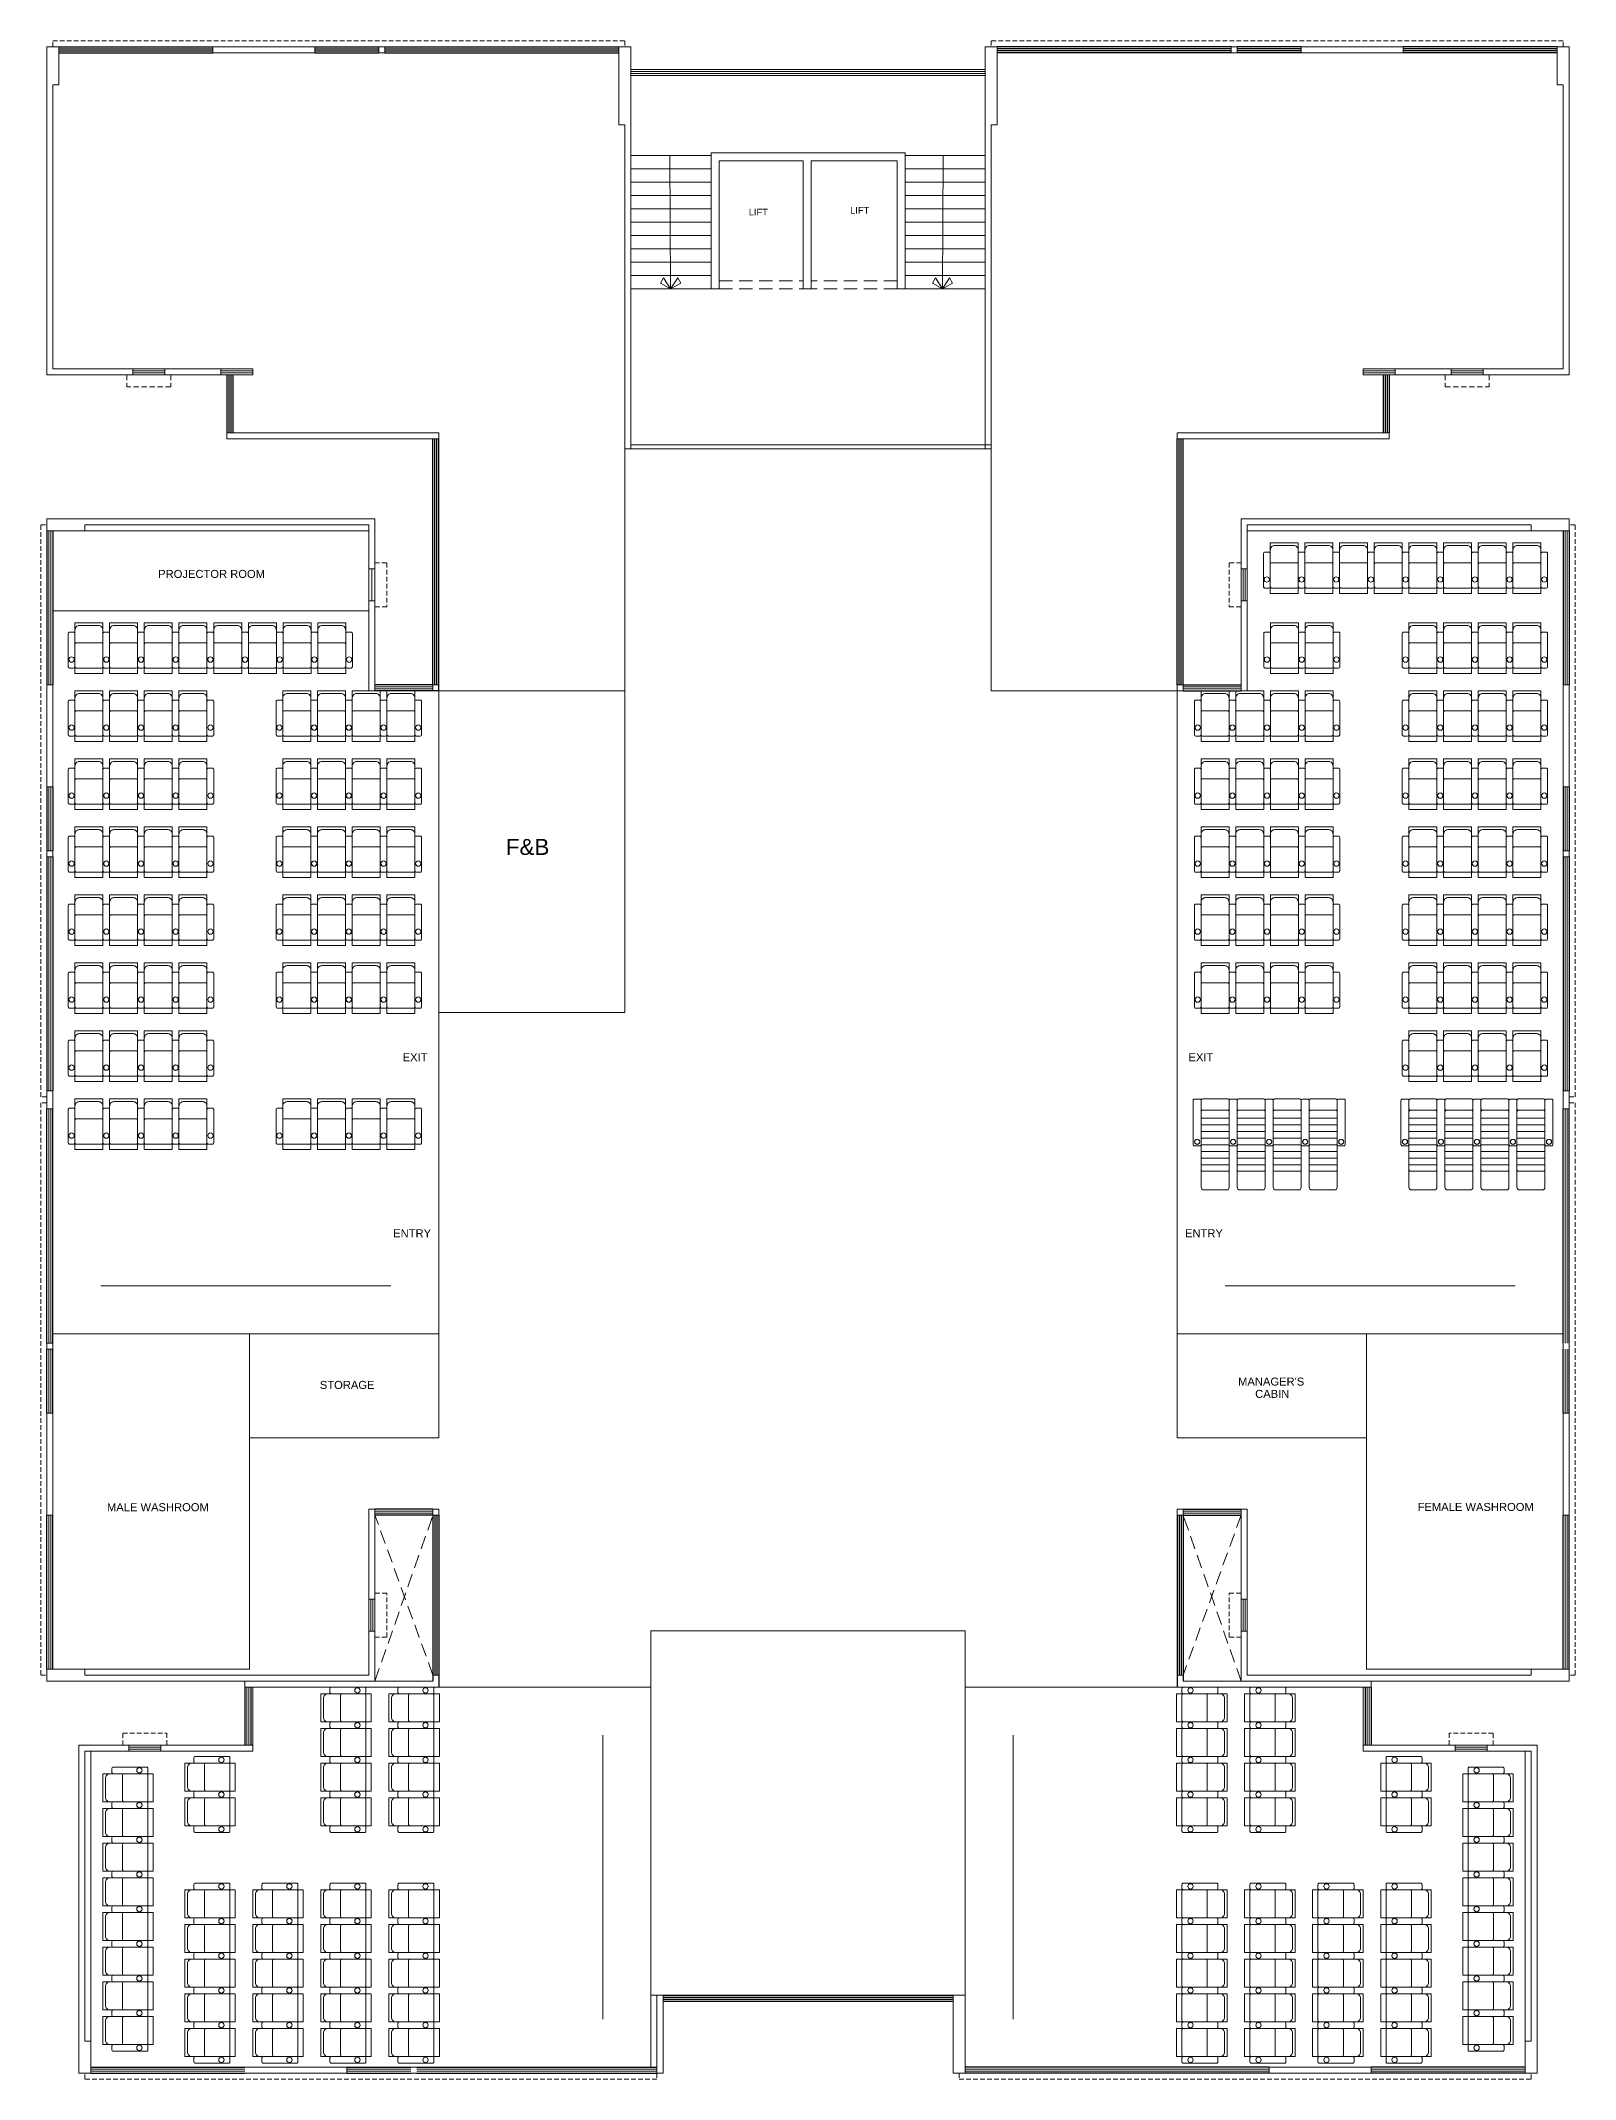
# Model space of a CAD drawing. Header units: inches. Extents: x 1807 to 67852, y 1160 to 20242.
# Drawn here: x 37499 to 38649, y 8234 to 9763 of the extents above; entities that cross this region are included whole.
import ezdxf
from ezdxf.lldxf.tags import DXFTag

# ---------------------------------------------------------------- set-up
doc = ezdxf.new("R2010")
doc.units = ezdxf.units.IN
doc.header["$MEASUREMENT"] = 0
doc.linetypes.add('DASHED', pattern=[0.75, 0.5, -0.25])
for name, color, linetype, lineweight in [('02WINDOW & DOTTED', 8, 'Continuous', 20), ('AP_TEXT', 7, 'Continuous', 13), ('CHAIRS', 34, 'Continuous', 20), ('elev1', 250, 'Continuous', 15), ('Nstair', 8, 'Continuous', 20), ('PROJ.', 8, 'DASHED', 20), ('RAILING', 8, 'Continuous', 25), ('Railing 01', 8, 'Continuous', 18), ('SHOP TEXT', 7, 'Continuous', 15), ('wall', 7, 'Continuous', 20), ('WALLS', 7, 'Continuous', 20), ('WINDOW', 8, 'Continuous', 15)]:
    doc.layers.add(name, color=color, linetype=linetype, lineweight=lineweight)
doc.layers.add('GF', color=36, linetype='Continuous')
doc.styles.add('Krupalu 1', font='arial.ttf')
tags = doc.linetypes.add('HIDDEN', pattern=[0.375, 0.25, -0.125]).pattern_tags.tags
tags[6:7] = [DXFTag(74, 4), DXFTag(75, 0), DXFTag(340, '0'), DXFTag(46, 1.0), DXFTag(50, 0.0), DXFTag(44, 0.0), DXFTag(45, 0.0)]
tags[4:5] = [DXFTag(74, 4), DXFTag(75, 0), DXFTag(340, '0'), DXFTag(46, 1.0), DXFTag(50, 0.0), DXFTag(44, 0.0), DXFTag(45, 0.0)]

# ---------------------------------------------------------------- blocks, each defined once
blk = doc.blocks.new('Recliner chair-01')
at = {"layer": 'CHAIRS', "linetype": 'HIDDEN', "lineweight": -2}
blk.add_lwpolyline([(-10.5, 33.9), (10.5, 33.9), (10.5, -4), (-10.5, -4)], close=True, dxfattribs=at)
at = {"layer": 'CHAIRS', "lineweight": -2}
for points in [[(-7.1, 31.9), (7.1, 31.9, -0.414214), (10.5, 28.5), (10.5, 1, -0.414214), (9.5, 0), (-9.5, 0, -0.414214), (-10.5, 1), (-10.5, 28.5, -0.414214)], [(-10.5, 1), (-10.5, 26, 0.414214), (-11.5, 27), (-14.5, 27, 0.414214), (-15.5, 26), (-15.5, 1, 0.414214), (-14.5, 0), (-11.5, 0, 0.414214)], [(10.5, 1), (10.5, 18, 0.414214), (9.5, 19), (-9.5, 19, 0.414214), (-10.5, 18), (-10.5, 1, 0.414214), (-9.5, 0), (9.5, 0, 0.414214)], [(10.5, 1), (10.5, 26, -0.414214), (11.5, 27), (14.5, 27, -0.414214), (15.5, 26), (15.5, 1, -0.414214), (14.5, 0), (11.5, 0, -0.414214)]]:
    blk.add_lwpolyline(points, format="xyb", close=True, dxfattribs=at)
for centre in [(-13, 6.4), (13.1, 6.4)]:
    blk.add_circle(centre, 2, dxfattribs=at)
blk = doc.blocks.new('*U244')
at = {"layer": 'CHAIRS'}
blk.add_blockref('Recliner chair-01', (0, -14.9), dxfattribs=at)
blk = doc.blocks.new('*U243')
at = {"layer": 'GF', "color": 0, "linetype": 'ByBlock', "lineweight": -2}
for p in [(0, 0), (26, 0), (52, 0), (78, 0)]:
    blk.add_blockref('*U244', p, dxfattribs=at)
at = {"layer": 'GF', "color": 0, "linetype": 'ByBlock', "lineweight": -2, "transparency": 16777216}
for p in [(104, 0), (130, 0), (156, 0), (182, 0)]:
    blk.add_blockref('*U244', p, dxfattribs=at)
blk = doc.blocks.new('*U246')
at = {"layer": 'CHAIRS'}
blk.add_blockref('Recliner chair-01', (0, -14.9), dxfattribs=at)
blk = doc.blocks.new('*U245')
at = {"layer": 'GF', "color": 0, "linetype": 'ByBlock', "lineweight": -2}
for p in [(0, 0), (26, 0), (52, 0)]:
    blk.add_blockref('*U246', p, dxfattribs=at)
at = {"layer": 'GF', "color": 0, "linetype": 'ByBlock', "lineweight": -2, "transparency": 16777216}
for p in [(78, 0), (104, 0), (0, -51), (26, -51), (52, -51), (78, -51), (104, -51), (0, -102), (26, -102), (52, -102), (78, -102), (104, -102), (0, -153), (26, -153), (52, -153), (78, -153), (104, -153)]:
    blk.add_blockref('*U246', p, dxfattribs=at)
blk = doc.blocks.new('*U248')
at = {"layer": 'CHAIRS'}
blk.add_blockref('Recliner chair-01', (0, -14.9), dxfattribs=at)
blk = doc.blocks.new('*U247')
at = {"layer": 'GF', "color": 0, "linetype": 'ByBlock', "lineweight": -2}
for p in [(0, 0), (26, 0)]:
    blk.add_blockref('*U248', p, dxfattribs=at)
blk = doc.blocks.new('*U250')
at = {"layer": 'CHAIRS'}
blk.add_blockref('Recliner chair-01', (0, -14.9), dxfattribs=at)
blk = doc.blocks.new('*U249')
at = {"layer": 'GF', "color": 0, "linetype": 'ByBlock', "lineweight": -2}
for p in [(0, 0), (26, 0), (52, 0)]:
    blk.add_blockref('*U250', p, dxfattribs=at)
at = {"layer": 'GF', "color": 0, "linetype": 'ByBlock', "lineweight": -2, "transparency": 16777216}
for p in [(78, 0), (0, -51), (26, -51), (52, -51), (78, -51)]:
    blk.add_blockref('*U250', p, dxfattribs=at)
blk = doc.blocks.new('*U252')
at = {"layer": 'CHAIRS'}
blk.add_blockref('Recliner chair-01', (0, -14.9), dxfattribs=at)
blk = doc.blocks.new('*U251')
at = {"layer": 'GF', "color": 0, "linetype": 'ByBlock', "lineweight": -2}
for p in [(0, 0), (26, 0), (52, 0), (78, 0)]:
    blk.add_blockref('*U252', p, dxfattribs=at)
at = {"layer": 'GF', "color": 0, "linetype": 'ByBlock', "lineweight": -2, "transparency": 16777216}
for p in [(104, 0), (130, 0), (156, 0), (182, 0)]:
    blk.add_blockref('*U252', p, dxfattribs=at)
blk = doc.blocks.new('*U254')
at = {"layer": 'CHAIRS'}
blk.add_blockref('Recliner chair-01', (0, -14.9), dxfattribs=at)
blk = doc.blocks.new('*U253')
at = {"layer": 'GF', "color": 0, "linetype": 'ByBlock', "lineweight": -2}
for p in [(0, 0), (26, 0), (52, 0)]:
    blk.add_blockref('*U254', p, dxfattribs=at)
at = {"layer": 'GF', "color": 0, "linetype": 'ByBlock', "lineweight": -2, "transparency": 16777216}
for p in [(78, 0), (104, 0), (0, -51), (26, -51), (52, -51), (78, -51), (104, -51), (0, -102), (26, -102), (52, -102), (78, -102), (104, -102), (0, -153), (26, -153), (52, -153), (78, -153), (104, -153)]:
    blk.add_blockref('*U254', p, dxfattribs=at)
blk = doc.blocks.new('*U256')
at = {"layer": 'CHAIRS'}
blk.add_blockref('Recliner chair-01', (0, -14.9), dxfattribs=at)
blk = doc.blocks.new('*U255')
at = {"layer": 'GF', "color": 0, "linetype": 'ByBlock', "lineweight": -2}
for p in [(0, 0), (26, 0)]:
    blk.add_blockref('*U256', p, dxfattribs=at)
blk = doc.blocks.new('*U258')
at = {"layer": 'CHAIRS'}
blk.add_blockref('Recliner chair-01', (0, -14.9), dxfattribs=at)
blk = doc.blocks.new('*U257')
at = {"layer": 'GF', "color": 0, "linetype": 'ByBlock', "lineweight": -2}
for p in [(0, 0), (26, 0), (52, 0)]:
    blk.add_blockref('*U258', p, dxfattribs=at)
at = {"layer": 'GF', "color": 0, "linetype": 'ByBlock', "lineweight": -2, "transparency": 16777216}
for p in [(78, 0), (0, -51), (26, -51), (52, -51), (78, -51)]:
    blk.add_blockref('*U258', p, dxfattribs=at)
blk = doc.blocks.new('*U293')
at = {"layer": 'CHAIRS'}
blk.add_blockref('Recliner chair-01', (0, -14.9), dxfattribs=at)
blk = doc.blocks.new('*U292')
at = {"layer": 'GF', "color": 0, "linetype": 'ByBlock', "lineweight": -2}
for p in [(0, 0), (26, 0), (52, 0), (78, 0)]:
    blk.add_blockref('*U293', p, dxfattribs=at)
at = {"layer": 'GF', "color": 0, "linetype": 'ByBlock', "lineweight": -2, "transparency": 16777216}
for p in [(104, 0), (130, 0), (156, 0), (182, 0)]:
    blk.add_blockref('*U293', p, dxfattribs=at)
blk = doc.blocks.new('*U301')
at = {"layer": 'CHAIRS'}
blk.add_blockref('Recliner chair-01', (0, -14.9), dxfattribs=at)
blk = doc.blocks.new('*U300')
at = {"layer": 'GF', "color": 0, "linetype": 'ByBlock', "lineweight": -2}
for p in [(0, 0), (26, 0), (52, 0), (78, 0)]:
    blk.add_blockref('*U301', p, dxfattribs=at)
blk = doc.blocks.new('*U303')
at = {"layer": 'CHAIRS'}
blk.add_blockref('Recliner chair-01', (0, -14.9), dxfattribs=at)
blk = doc.blocks.new('*U302')
at = {"layer": 'GF', "color": 0, "linetype": 'ByBlock', "lineweight": -2}
for p in [(0, 0), (26, 0), (52, 0), (78, 0)]:
    blk.add_blockref('*U303', p, dxfattribs=at)
at = {"layer": 'GF', "color": 0, "linetype": 'ByBlock', "lineweight": -2, "transparency": 16777216}
for p in [(0, -51), (26, -51), (52, -51), (78, -51), (0, -102), (26, -102), (52, -102), (78, -102), (0, -153), (26, -153), (52, -153), (78, -153), (0, -204), (26, -204), (52, -204), (78, -204), (0, -255), (26, -255), (52, -255), (78, -255)]:
    blk.add_blockref('*U303', p, dxfattribs=at)
blk = doc.blocks.new("Lounger - 21''")
at = {"layer": 'CHAIRS', "color": 250}
for p, q in [((-10.5, -14.3), (10.5, -14.3)), ((-10.5, -19.3), (10.5, -19.3)), ((-10.5, -24.3), (10.5, -24.3)), ((-10.5, -29.3), (10.5, -29.3)), ((-10.5, -34.3), (10.5, -34.3)), ((-10.5, -39.3), (10.5, -39.3)), ((-10.5, -44.3), (10.5, -44.3)), ((-10.5, -49.3), (10.5, -49.3))]:
    blk.add_line(p, q, dxfattribs=at)
at = {"layer": 'CHAIRS'}
for points in [[(-9.5, -8.5), (9.5, -8.5, 0.414214), (10.5, -7.5), (10.5, -1, 0.414214), (9.5, 0), (-9.5, 0, 0.414214), (-10.5, -1), (-10.5, -7.5, 0.414214)], [(-16.5, -1.1), (-16.5, -34.1, 0.414214), (-15.5, -35.1), (-11.5, -35.1, 0.414214), (-10.5, -34.1), (-10.5, -1.1, 0.414214), (-11.5, -0.1), (-15.5, -0.1, 0.414214)], [(-9.5, -8.5), (9.5, -8.5, -0.414214), (10.5, -9.5), (10.5, -66.2, -0.414214), (8.5, -68.2), (-8.5, -68.2, -0.414214), (-10.5, -66.2), (-10.5, -9.5, -0.414214)], [(16.5, -1.1), (16.5, -34.1, -0.414214), (15.5, -35.1), (11.5, -35.1, -0.414214), (10.5, -34.1), (10.5, -1.1, -0.414214), (11.5, -0.1), (15.5, -0.1, -0.414214)]]:
    blk.add_lwpolyline(points, format="xyb", close=True, dxfattribs=at)
blk.add_lwpolyline([(-10.5, -43.7), (-10.5, -53.1, 0.414214), (-9.5, -54.1), (9.5, -54.1, 0.414214), (10.5, -53.1), (10.5, -43.7)], format="xyb", dxfattribs=at)
for centre, radius in [((-13.5, -32.1), 1.99), ((-13.5, -32.1), 1.89), ((13.5, -32.1), 1.99), ((13.5, -32.1), 1.89)]:
    blk.add_circle(centre, radius, dxfattribs=at)
blk = doc.blocks.new('*U305')
at = {"layer": 'CHAIRS'}
blk.add_blockref("Lounger - 21''", (0, 34.1, -172020), dxfattribs=at)
blk = doc.blocks.new('*U304')
at = {"layer": 'elev1', "color": 0, "linetype": 'ByBlock', "lineweight": -2}
for p in [(0, 0), (27, 0), (54, 0), (81, 0)]:
    blk.add_blockref('*U305', p, dxfattribs=at)
blk = doc.blocks.new('*U299')
at = {"layer": 'CHAIRS'}
blk.add_blockref('Recliner chair-01', (0, -14.9), dxfattribs=at)
blk = doc.blocks.new('*U298')
at = {"layer": 'GF', "color": 0, "linetype": 'ByBlock', "lineweight": -2}
for p in [(0, 0), (26, 0), (52, 0), (78, 0)]:
    blk.add_blockref('*U299', p, dxfattribs=at)
at = {"layer": 'GF', "color": 0, "linetype": 'ByBlock', "lineweight": -2, "transparency": 16777216}
for p in [(0, -51), (26, -51), (52, -51), (78, -51), (0, -102), (26, -102), (52, -102), (78, -102), (0, -153), (26, -153), (52, -153), (78, -153), (0, -204), (26, -204), (52, -204), (78, -204)]:
    blk.add_blockref('*U299', p, dxfattribs=at)
blk = doc.blocks.new('*U307')
at = {"layer": 'CHAIRS'}
blk.add_blockref("Lounger - 21''", (0, 34.1, -172020), dxfattribs=at)
blk = doc.blocks.new('*U306')
at = {"layer": 'elev1', "color": 0, "linetype": 'ByBlock', "lineweight": -2}
for p in [(0, 0), (27, 0), (54, 0), (81, 0)]:
    blk.add_blockref('*U307', p, dxfattribs=at)
blk = doc.blocks.new('*U295')
at = {"layer": 'CHAIRS'}
blk.add_blockref('Recliner chair-01', (0, -14.9), dxfattribs=at)
blk = doc.blocks.new('*U294')
at = {"layer": 'GF', "color": 0, "linetype": 'ByBlock', "lineweight": -2}
for p in [(0, 0), (26, 0), (52, 0), (78, 0)]:
    blk.add_blockref('*U295', p, dxfattribs=at)
at = {"layer": 'GF', "color": 0, "linetype": 'ByBlock', "lineweight": -2, "transparency": 16777216}
for p in [(0, -51), (26, -51), (52, -51), (78, -51), (0, -102), (26, -102), (52, -102), (78, -102), (0, -153), (26, -153), (52, -153), (78, -153), (0, -204), (26, -204), (52, -204), (78, -204), (0, -255), (26, -255), (52, -255), (78, -255), (0, -306), (26, -306), (52, -306), (78, -306)]:
    blk.add_blockref('*U295', p, dxfattribs=at)
blk = doc.blocks.new('*U297')
at = {"layer": 'CHAIRS'}
blk.add_blockref('Recliner chair-01', (0, -14.9), dxfattribs=at)
blk = doc.blocks.new('*U296')
at = {"layer": 'GF', "color": 0, "linetype": 'ByBlock', "lineweight": -2}
for p in [(0, 0), (26, 0), (52, 0), (78, 0)]:
    blk.add_blockref('*U297', p, dxfattribs=at)
at = {"layer": 'GF', "color": 0, "linetype": 'ByBlock', "lineweight": -2, "transparency": 16777216}
for p in [(0, -51), (26, -51), (52, -51), (78, -51), (0, -102), (26, -102), (52, -102), (78, -102), (0, -153), (26, -153), (52, -153), (78, -153), (0, -204), (26, -204), (52, -204), (78, -204)]:
    blk.add_blockref('*U297', p, dxfattribs=at)
blk = doc.blocks.new('*U309')
at = {"layer": 'CHAIRS'}
blk.add_blockref('Recliner chair-01', (0, -14.9), dxfattribs=at)
blk = doc.blocks.new('*U308')
at = {"layer": 'GF', "color": 0, "linetype": 'ByBlock', "lineweight": -2}
for p in [(0, 0), (26, 0)]:
    blk.add_blockref('*U309', p, dxfattribs=at)
blk = doc.blocks.new('*U311')
at = {"layer": 'CHAIRS'}
blk.add_blockref('Recliner chair-01', (0, -14.9), dxfattribs=at)
blk = doc.blocks.new('*U310')
at = {"layer": 'GF', "color": 0, "linetype": 'ByBlock', "lineweight": -2}
for p in [(0, 0), (26, 0), (52, 0), (78, 0)]:
    blk.add_blockref('*U311', p, dxfattribs=at)
at = {"layer": 'GF', "color": 0, "linetype": 'ByBlock', "lineweight": -2, "transparency": 16777216}
for p in [(104, 0), (130, 0), (156, 0), (182, 0)]:
    blk.add_blockref('*U311', p, dxfattribs=at)
blk = doc.blocks.new('*U313')
at = {"layer": 'CHAIRS'}
blk.add_blockref('Recliner chair-01', (0, -14.9), dxfattribs=at)
blk = doc.blocks.new('*U312')
at = {"layer": 'GF', "color": 0, "linetype": 'ByBlock', "lineweight": -2}
for p in [(0, 0), (26, 0), (52, 0), (78, 0)]:
    blk.add_blockref('*U313', p, dxfattribs=at)

msp = doc.modelspace()

# ---------------------------------------------------------------- linework, layer by layer
at = {"layer": '02WINDOW & DOTTED'}
for p, q in [((38207, 9741.2), (37941.3, 9741.2)), ((38207, 9739.7), (37941.3, 9739.7)), ((38207, 9738.2), (37941.3, 9738.2)), ((38207, 9736.7), (37941.3, 9736.7))]:
    msp.add_line(p, q, dxfattribs=at)
at = {"layer": '02WINDOW & DOTTED', "linetype": 'DASHED', "ltscale": 20}
for p, q in [((38007.5, 9582.7), (38070.5, 9582.7)), ((38007.5, 9576.7), (38070.5, 9576.7)), ((38141, 9582.7), (38076.5, 9582.7)), ((38141, 9576.7), (38076.5, 9576.7)), ((37793, 8537.2), (37749.5, 8657.2)), ((37749.5, 8532.7), (37793, 8657.2)), ((38399, 8532.7), (38355.5, 8657.2)), ((38399, 8657.2), (38355.5, 8537.2))]:
    msp.add_line(p, q, dxfattribs=at)
at = {"layer": 'Nstair', "ltscale": 10}
for p, q in [((38001.5, 9676.7), (37941.5, 9676.7)), ((37970.7, 9676.7), (37971.2, 9576.7)), ((38147, 9676.7), (38207, 9676.7)), ((38175.6, 9676.7), (38175, 9576.7)), ((38001.5, 9666.7), (37941.5, 9666.7)), ((38147, 9666.7), (38207, 9666.7)), ((38001.5, 9656.7), (37941.5, 9656.7)), ((38001.5, 9646.7), (37941.5, 9646.7)), ((38147, 9656.7), (38207, 9656.7)), ((38147, 9646.7), (38207, 9646.7)), ((38001.5, 9636.7), (37941.5, 9636.7)), ((38147, 9636.7), (38207, 9636.7)), ((38001.5, 9626.7), (37941.5, 9626.7)), ((38001.5, 9616.7), (37941.5, 9616.7)), ((38147, 9626.7), (38207, 9626.7)), ((38147, 9616.7), (38207, 9616.7)), ((38001.5, 9606.7), (37941.5, 9606.7)), ((38147, 9606.7), (38207, 9606.7)), ((38001.5, 9596.7), (37941.5, 9596.7)), ((38001.5, 9586.7), (37941.5, 9586.7)), ((37963.7, 9580.9), (37965.8, 9584.8)), ((37965.8, 9584.8), (37971.2, 9576.7)), ((37976.6, 9584.8), (37971.2, 9576.7)), ((37978.8, 9580.9), (37976.6, 9584.8)), ((38147, 9596.7), (38207, 9596.7)), ((38147, 9586.7), (38207, 9586.7)), ((38167.5, 9580.9), (38169.7, 9584.8)), ((38169.7, 9584.8), (38175, 9576.7)), ((38180.4, 9584.8), (38175, 9576.7)), ((38182.6, 9580.9), (38180.4, 9584.8)), ((38001.5, 9576.7), (37941.5, 9576.7)), ((37971.2, 9576.7), (37963.7, 9580.9)), ((37971.2, 9576.7), (37978.8, 9580.9)), ((38147, 9576.7), (38207, 9576.7)), ((38175, 9576.7), (38167.5, 9580.9)), ((38175, 9576.7), (38182.6, 9580.9))]:
    msp.add_line(p, q, dxfattribs=at)
at = {"layer": 'PROJ.', "ltscale": 8}
for p, q in [((37563.5, 9512.2), (37563.5, 9503.2)), ((37596.5, 9512.2), (37596.5, 9503.2)), ((38552, 9512.2), (38552, 9503.2)), ((38585, 9512.2), (38585, 9503.2)), ((37596.5, 9503.2), (37563.5, 9503.2)), ((38552, 9503.2), (38585, 9503.2))]:
    msp.add_line(p, q, dxfattribs=at)
at = {"layer": 'PROJ.', "ltscale": 7}
for points in [[(37508, 9758.2), (37508, 9762.7), (37937, 9762.7), (37937, 9758.2)], [(38640.5, 9758.2), (38640.5, 9762.7), (38211.5, 9762.7), (38211.5, 9758.2)], [(37503.5, 8970.7), (37499, 8970.7), (37499, 9399.7), (37503.5, 9399.7)], [(38645, 8970.7), (38649.5, 8970.7), (38649.5, 9399.7), (38645, 9399.7)], [(37749.5, 9371.2), (37758.5, 9371.2), (37758.5, 9338.2), (37749.5, 9338.2)], [(38399, 9371.2), (38390, 9371.2), (38390, 9338.2), (38399, 9338.2)], [(37503.5, 8966.2), (37499, 8966.2), (37499, 8537.2), (37503.5, 8537.2)], [(38645, 8966.2), (38649.5, 8966.2), (38649.5, 8537.2), (38645, 8537.2)], [(37749.5, 8565.7), (37758.5, 8565.7), (37758.5, 8598.7), (37749.5, 8598.7)], [(38399, 8565.7), (38390, 8565.7), (38390, 8598.7), (38399, 8598.7)], [(37560.5, 8484.7), (37560.5, 8493.7), (37593.5, 8493.7), (37593.5, 8484.7)], [(38588, 8484.7), (38588, 8493.7), (38555, 8493.7), (38555, 8484.7)], [(37961, 8238.7), (37961, 8234.2), (37532, 8234.2), (37532, 8238.7)], [(38187.5, 8238.7), (38187.5, 8234.2), (38616.5, 8234.2), (38616.5, 8238.7)]]:
    msp.add_lwpolyline(points, dxfattribs=at)
at = {"layer": 'RAILING'}
for p, q in [((37512.5, 9758.2), (37628, 9758.2)), ((37512.5, 9756.7), (37628, 9756.7)), ((37512.5, 9755.2), (37628, 9755.2)), ((37512.5, 9753.7), (37628, 9753.7)), ((37704.5, 9758.2), (37752.5, 9758.2)), ((37704.5, 9756.7), (37752.5, 9756.7)), ((37704.5, 9755.2), (37752.5, 9755.2)), ((37704.5, 9753.7), (37752.5, 9753.7)), ((37757, 9758.2), (37932.5, 9758.2)), ((37757, 9756.7), (37932.5, 9756.7)), ((37757, 9755.2), (37932.5, 9755.2)), ((37757, 9753.7), (37932.5, 9753.7)), ((38391.5, 9758.2), (38216, 9758.2)), ((38391.5, 9756.7), (38216, 9756.7)), ((38391.5, 9755.2), (38216, 9755.2)), ((38391.5, 9753.7), (38216, 9753.7)), ((38444, 9758.2), (38396, 9758.2)), ((38444, 9756.7), (38396, 9756.7)), ((38444, 9755.2), (38396, 9755.2)), ((38444, 9753.7), (38396, 9753.7)), ((38636, 9758.2), (38520.5, 9758.2)), ((38636, 9756.7), (38520.5, 9756.7)), ((38636, 9755.2), (38520.5, 9755.2)), ((38636, 9753.7), (38520.5, 9753.7)), ((37638.5, 9512.2), (37638.5, 9468.7)), ((37640, 9512.2), (37640, 9468.7)), ((37641.5, 9512.2), (37641.5, 9468.7)), ((37643, 9512.2), (37643, 9468.7)), ((38505.5, 9512.2), (38505.5, 9468.7)), ((38507, 9512.2), (38507, 9468.7)), ((38508.5, 9512.2), (38508.5, 9468.7)), ((38510, 9512.2), (38510, 9468.7)), ((37793, 9279.7), (37793, 9464.2)), ((37794.5, 9279.7), (37794.5, 9464.2)), ((37796, 9279.7), (37796, 9464.2)), ((37797.5, 9275.2), (37797.5, 9464.2)), ((38351, 9279.7), (38351, 9464.2)), ((38352.5, 9279.7), (38352.5, 9464.2)), ((38354, 9279.7), (38354, 9464.2)), ((38355.5, 9279.7), (38355.5, 9464.2)), ((37503.5, 9395.2), (37503.5, 9279.7)), ((37508, 9395.2), (37508, 9279.7)), ((38640.5, 9395.2), (38640.5, 9279.7)), ((38645, 9395.2), (38645, 9279.7)), ((37793, 9279.7), (37749.5, 9279.7)), ((38355.5, 9279.7), (38399, 9279.7)), ((37797.5, 9275.2), (37749.5, 9275.2)), ((38355.5, 9275.2), (38399, 9275.2)), ((37503.5, 9203.2), (37503.5, 9155.2)), ((37508, 9203.2), (37508, 9155.2)), ((38640.5, 9203.2), (38640.5, 9155.2)), ((38645, 9203.2), (38645, 9155.2)), ((37503.5, 9150.7), (37503.5, 8975.2)), ((37508, 9150.7), (37508, 8975.2)), ((38640.5, 9150.7), (38640.5, 8975.2)), ((38645, 9150.7), (38645, 8975.2)), ((37503.5, 8786.2), (37503.5, 8961.7)), ((37508, 8786.2), (37508, 8961.7)), ((38640.5, 8786.2), (38640.5, 8961.7)), ((38645, 8786.2), (38645, 8961.7)), ((37503.5, 8733.7), (37503.5, 8781.7)), ((37508, 8733.7), (37508, 8781.7)), ((38640.5, 8733.7), (38640.5, 8781.7)), ((38645, 8733.7), (38645, 8781.7)), ((37503.5, 8541.7), (37503.5, 8657.2)), ((37508, 8541.7), (37508, 8657.2)), ((37793, 8661.7), (37749.5, 8661.7)), ((37793, 8657.2), (37749.5, 8657.2)), ((37793, 8657.2), (37793, 8532.7)), ((37794.5, 8657.2), (37794.5, 8537.2)), ((37796, 8657.2), (37796, 8537.2)), ((37797.5, 8657.2), (37797.5, 8528.2)), ((38351, 8657.2), (38351, 8528.2)), ((38352.5, 8657.2), (38352.5, 8537.2)), ((38354, 8657.2), (38354, 8537.2)), ((38355.5, 8661.7), (38399, 8661.7)), ((38355.5, 8657.2), (38399, 8657.2)), ((38355.5, 8657.2), (38355.5, 8532.7)), ((38640.5, 8541.7), (38640.5, 8657.2)), ((38645, 8541.7), (38645, 8657.2)), ((37652, 8528.2), (37652, 8484.7)), ((37656.5, 8528.2), (37656.5, 8484.7)), ((38492, 8528.2), (38492, 8484.7)), ((38496.5, 8528.2), (38496.5, 8484.7)), ((37965.5, 8297.2), (38183, 8297.2)), ((37965.5, 8295.7), (38183, 8295.7)), ((37965.5, 8294.2), (38183, 8294.2)), ((37965.5, 8292.7), (38183, 8292.7)), ((37965.5, 8292.7), (38183, 8292.7)), ((37536.5, 8243.2), (37652, 8243.2)), ((37536.5, 8238.7), (37652, 8238.7)), ((37728.5, 8243.2), (37776.5, 8243.2)), ((37728.5, 8238.7), (37776.5, 8238.7)), ((37781, 8243.2), (37961, 8243.2)), ((37781, 8238.7), (37961, 8238.7)), ((38363, 8243.2), (38192, 8243.2)), ((38363, 8238.7), (38192, 8238.7)), ((38420, 8243.2), (38363, 8243.2)), ((38420, 8238.7), (38363, 8238.7)), ((38612, 8243.2), (38496.5, 8243.2)), ((38612, 8238.7), (38496.5, 8238.7))]:
    msp.add_line(p, q, dxfattribs=at)
at = {"layer": 'Railing 01'}
for p, q in [((37505, 9395.2), (37505, 9279.7)), ((37506.5, 9395.2), (37506.5, 9279.7)), ((38642, 9395.2), (38642, 9279.7)), ((38643.5, 9395.2), (38643.5, 9279.7)), ((37793, 9278.2), (37749.5, 9278.2)), ((38355.5, 9278.2), (38399, 9278.2)), ((37793, 9276.7), (37749.5, 9276.7)), ((38355.5, 9276.7), (38399, 9276.7)), ((37505, 9203.2), (37505, 9155.2)), ((37506.5, 9203.2), (37506.5, 9155.2)), ((38642, 9203.2), (38642, 9155.2)), ((38643.5, 9203.2), (38643.5, 9155.2)), ((37505, 9150.7), (37505, 8975.2)), ((37506.5, 9150.7), (37506.5, 8975.2)), ((38642, 9150.7), (38642, 8975.2)), ((38643.5, 9150.7), (38643.5, 8975.2)), ((37505, 8786.2), (37505, 8961.7)), ((37506.5, 8786.2), (37506.5, 8961.7)), ((38642, 8786.2), (38642, 8961.7)), ((38643.5, 8786.2), (38643.5, 8961.7)), ((37505, 8733.7), (37505, 8781.7)), ((37506.5, 8733.7), (37506.5, 8781.7)), ((38642, 8733.7), (38642, 8781.7)), ((38643.5, 8733.7), (38643.5, 8781.7)), ((37505, 8541.7), (37505, 8657.2)), ((37506.5, 8541.7), (37506.5, 8657.2)), ((37793, 8660.2), (37749.5, 8660.2)), ((37793, 8658.7), (37749.5, 8658.7)), ((38355.5, 8660.2), (38399, 8660.2)), ((38355.5, 8658.7), (38399, 8658.7)), ((38642, 8541.7), (38642, 8657.2)), ((38643.5, 8541.7), (38643.5, 8657.2)), ((37653.5, 8528.2), (37653.5, 8484.7)), ((37655, 8528.2), (37655, 8484.7)), ((38493.5, 8528.2), (38493.5, 8484.7)), ((38495, 8528.2), (38495, 8484.7)), ((37536.5, 8241.7), (37652, 8241.7)), ((37536.5, 8240.2), (37652, 8240.2)), ((37728.5, 8241.7), (37776.5, 8241.7)), ((37728.5, 8240.2), (37776.5, 8240.2)), ((37781, 8241.7), (37961, 8241.7)), ((37781, 8240.2), (37961, 8240.2)), ((38363, 8241.7), (38192, 8241.7)), ((38363, 8240.2), (38192, 8240.2)), ((38420, 8241.7), (38363, 8241.7)), ((38420, 8240.2), (38363, 8240.2)), ((38612, 8241.7), (38496.5, 8241.7)), ((38612, 8240.2), (38496.5, 8240.2))]:
    msp.add_line(p, q, dxfattribs=at)
at = {"layer": 'wall'}
for p, q in [((37503.5, 9758.2), (37503.5, 9512.2)), ((37503.5, 9758.2), (37512.5, 9758.2)), ((37512.5, 9734.2), (37512.5, 9758.2)), ((37628, 9758.2), (37628, 9753.7)), ((37628, 9758.2), (37704.5, 9758.2)), ((37628, 9753.7), (37700, 9753.7)), ((37700, 9753.7), (37700, 9753.7)), ((37704.5, 9753.7), (37700, 9753.7)), ((37704.5, 9758.2), (37704.5, 9753.7)), ((37752.5, 9758.2), (37752.5, 9758.2)), ((37752.5, 9758.2), (37757, 9758.2)), ((37932.5, 9758.2), (37932.5, 9704.2)), ((37932.5, 9758.2), (37941.5, 9758.2)), ((37941.5, 9758.2), (37941.5, 9456.7)), ((38207, 9758.2), (38207, 9456.7)), ((38216, 9758.2), (38207, 9758.2)), ((38216, 9758.2), (38216, 9704.2)), ((38391.5, 9758.2), (38391.5, 9753.7)), ((38396, 9758.2), (38391.5, 9758.2)), ((38396, 9758.2), (38396, 9753.7)), ((38444, 9758.2), (38444, 9753.7)), ((38520.5, 9758.2), (38444, 9758.2)), ((38520.5, 9753.7), (38444, 9753.7)), ((38520.5, 9758.2), (38520.5, 9753.7)), ((38636, 9734.2), (38636, 9758.2)), ((38645, 9758.2), (38636, 9758.2)), ((38645, 9758.2), (38645, 9512.2)), ((37508, 9729.7), (37508, 9569.2)), ((37512.5, 9729.7), (37508, 9729.7)), ((37512.5, 9729.7), (37512.5, 9734.2)), ((38636, 9729.7), (38636, 9734.2)), ((38636, 9734.2), (38636, 9734.2)), ((38636, 9729.7), (38640.5, 9729.7)), ((38640.5, 9729.7), (38640.5, 9569.2)), ((37932.5, 9699.7), (37932.5, 9704.2)), ((37932.5, 9704.2), (37932.5, 9704.2)), ((37932.5, 9699.7), (37937, 9699.7)), ((37937, 9699.7), (37937, 9456.7)), ((38211.5, 9699.7), (38211.5, 9456.7)), ((38216, 9699.7), (38211.5, 9699.7)), ((38216, 9699.7), (38216, 9704.2)), ((38216, 9704.2), (38216, 9704.2)), ((38076.5, 9678.7), (38001.5, 9678.7)), ((38001.5, 9678.7), (38001.5, 9576.7)), ((38070.5, 9678.7), (38147, 9678.7)), ((38147, 9678.7), (38147, 9576.7)), ((38007.5, 9576.7), (38007.5, 9672.7)), ((38007.5, 9672.7), (38070.5, 9672.7)), ((38070.5, 9672.7), (38070.5, 9576.7)), ((38070.5, 9576.7), (38070.5, 9672.7)), ((38076.5, 9576.7), (38076.5, 9672.7)), ((38141, 9672.7), (38076.5, 9672.7)), ((38076.5, 9672.7), (38076.5, 9576.7)), ((38141, 9576.7), (38141, 9672.7)), ((37508, 9569.2), (37508, 9564.7)), ((37508, 9569.2), (37508, 9569.2)), ((38001.5, 9576.7), (38007.5, 9576.7)), ((38070.5, 9576.7), (38076.5, 9576.7)), ((38076.5, 9576.7), (38070.5, 9576.7)), ((38147, 9576.7), (38141, 9576.7)), ((38640.5, 9569.2), (38640.5, 9564.7)), ((38640.5, 9569.2), (38640.5, 9569.2)), ((37508, 9564.7), (37508, 9564.7)), ((37508, 9564.7), (37508, 9516.7)), ((38640.5, 9564.7), (38640.5, 9564.7)), ((38640.5, 9564.7), (38640.5, 9516.7)), ((37568, 9512.2), (37503.5, 9512.2)), ((37568, 9516.7), (37508, 9516.7)), ((37568, 9516.7), (37568, 9512.2)), ((37592, 9516.7), (37592, 9512.2)), ((37634, 9512.2), (37592, 9512.2)), ((37596.5, 9516.7), (37596.5, 9516.7)), ((37634, 9516.7), (37596.5, 9516.7)), ((37634, 9516.7), (37634, 9512.2)), ((38514.5, 9516.7), (38556.5, 9516.7)), ((38514.5, 9516.7), (38514.5, 9512.2)), ((38514.5, 9512.2), (38556.5, 9512.2)), ((38556.5, 9516.7), (38556.5, 9512.2)), ((38580.5, 9516.7), (38580.5, 9512.2)), ((38580.5, 9516.7), (38640.5, 9516.7)), ((38580.5, 9512.2), (38645, 9512.2)), ((37638.5, 9468.7), (37638.5, 9464.2)), ((38510, 9468.7), (38510, 9464.2)), ((37749.5, 9404.2), (37503.5, 9404.2)), ((37503.5, 9395.2), (37503.5, 9404.2)), ((37749.5, 9366.7), (37749.5, 9404.2)), ((38399, 9404.2), (38645, 9404.2)), ((38399, 9366.7), (38399, 9404.2)), ((38645, 9395.2), (38645, 9404.2)), ((37527.5, 9395.2), (37503.5, 9395.2)), ((37527.5, 9395.2), (37527.5, 9395.2)), ((37527.5, 9395.2), (37532, 9395.2)), ((37532, 9399.7), (37532, 9395.2)), ((37692.5, 9399.7), (37532, 9399.7)), ((37692.5, 9399.7), (37692.5, 9399.7)), ((37697, 9399.7), (37692.5, 9399.7)), ((37697, 9399.7), (37697, 9399.7)), ((38403.5, 9399.7), (38451.5, 9399.7)), ((38403.5, 9366.7), (38403.5, 9399.7)), ((38451.5, 9399.7), (38616.5, 9399.7)), ((38616.5, 9399.7), (38616.5, 9395.2)), ((38621, 9395.2), (38616.5, 9395.2)), ((38621, 9395.2), (38645, 9395.2)), ((38621, 9395.2), (38621, 9395.2)), ((37749.5, 9366.7, 2), (37745, 9366.7, 2)), ((38399, 9366.7), (38403.5, 9366.7)), ((37745, 9275.2), (37745, 9342.7)), ((37749.5, 9342.7), (37745, 9342.7)), ((37749.5, 9275.2), (37749.5, 9342.7)), ((38399, 9275.2), (38399, 9342.7)), ((38399, 9342.7), (38403.5, 9342.7)), ((38403.5, 9275.2), (38403.5, 9342.7)), ((37503.5, 9279.7), (37503.5, 9203.2)), ((37508, 9279.7), (37503.5, 9279.7)), ((37508, 9279.7), (37508, 9207.7)), ((38355.5, 9279.7), (38351, 9279.7)), ((38640.5, 9279.7), (38640.5, 9207.7)), ((38640.5, 9279.7), (38645, 9279.7)), ((38645, 9279.7), (38645, 9203.2)), ((37749.5, 9275.2), (37745, 9275.2)), ((38399, 9275.2), (38403.5, 9275.2)), ((37508, 9203.2), (37503.5, 9203.2)), ((37508, 9207.7), (37508, 9207.7)), ((37508, 9207.7), (37508, 9203.2)), ((38640.5, 9207.7), (38640.5, 9207.7)), ((38640.5, 9207.7), (38640.5, 9203.2)), ((38640.5, 9203.2), (38645, 9203.2)), ((37503.5, 9150.7), (37503.5, 9155.2)), ((38645, 9150.7), (38645, 9155.2)), ((37503.5, 8975.2), (37503.5, 8966.2)), ((38645, 8975.2), (38645, 8966.2)), ((37503.5, 8961.7), (37503.5, 8970.7)), ((38645, 8961.7), (38645, 8970.7)), ((37503.5, 8786.2), (37503.5, 8781.7)), ((38645, 8786.2), (38645, 8781.7)), ((37503.5, 8657.2), (37503.5, 8733.7)), ((37508, 8657.2), (37508, 8729.2)), ((38640.5, 8733.7), (38645, 8733.7)), ((38640.5, 8729.2), (38640.5, 8733.7)), ((38640.5, 8657.2), (38640.5, 8729.2)), ((38645, 8657.2), (38645, 8733.7)), ((37749.5, 8661.7), (37745, 8661.7)), ((37745, 8661.7), (37745, 8594.2)), ((37749.5, 8661.7), (37749.5, 8594.2)), ((37793, 8657.2), (37797.5, 8657.2)), ((38355.5, 8657.2), (38351, 8657.2)), ((38399, 8661.7), (38403.5, 8661.7)), ((38399, 8661.7), (38399, 8594.2)), ((38403.5, 8661.7), (38403.5, 8594.2)), ((38640.5, 8661.7), (38640.5, 8661.7)), ((38640.5, 8657.2), (38645, 8657.2)), ((37749.5, 8594.2), (37745, 8594.2)), ((38399, 8594.2), (38403.5, 8594.2)), ((37749.5, 8570.2), (37745, 8570.2)), ((37745, 8570.2), (37745, 8537.2)), ((37749.5, 8570.2), (37749.5, 8532.7)), ((38399, 8570.2), (38403.5, 8570.2)), ((38399, 8570.2), (38399, 8532.7)), ((38403.5, 8570.2), (38403.5, 8537.2)), ((37527.5, 8541.7), (37503.5, 8541.7)), ((37503.5, 8541.7), (37503.5, 8532.7)), ((37749.5, 8532.7), (37503.5, 8532.7)), ((37527.5, 8541.7), (37527.5, 8541.7)), ((37527.5, 8541.7), (37532, 8541.7)), ((37532, 8537.2), (37532, 8541.7)), ((37692.5, 8537.2), (37532, 8537.2)), ((37652, 8532.7), (37793, 8532.7)), ((37652, 8528.2), (37652, 8532.7)), ((37745, 8537.2), (37692.5, 8537.2)), ((38496.5, 8532.7), (38355.5, 8532.7)), ((38399, 8532.7), (38645, 8532.7)), ((38403.5, 8537.2), (38451.5, 8537.2)), ((38451.5, 8537.2), (38616.5, 8537.2)), ((38496.5, 8528.2), (38496.5, 8532.7)), ((38616.5, 8537.2), (38616.5, 8541.7)), ((38621, 8541.7), (38616.5, 8541.7)), ((38621, 8541.7), (38645, 8541.7)), ((38621, 8541.7), (38621, 8541.7)), ((38645, 8541.7), (38645, 8532.7)), ((37652, 8528.2), (37797.5, 8528.2)), ((38496.5, 8528.2), (38351, 8528.2)), ((37527.5, 8484.7), (37527.5, 8238.7)), ((37565, 8484.7), (37527.5, 8484.7)), ((37565, 8484.7), (37565, 8480.2)), ((37658, 8484.7), (37589, 8484.7)), ((37589, 8484.7), (37589, 8480.2)), ((37658, 8484.7), (37658, 8480.2)), ((38490.5, 8484.7), (38490.5, 8480.2)), ((38490.5, 8484.7), (38559.5, 8484.7)), ((38559.5, 8484.7), (38559.5, 8480.2)), ((38583.5, 8484.7), (38583.5, 8480.2)), ((38583.5, 8484.7), (38621, 8484.7)), ((38621, 8484.7), (38621, 8238.7)), ((37532, 8480.2), (37532, 8262.7)), ((37565, 8480.2), (37532, 8480.2)), ((37658, 8480.2), (37589, 8480.2)), ((38490.5, 8480.2), (38559.5, 8480.2)), ((38583.5, 8480.2), (38616.5, 8480.2)), ((38616.5, 8480.2), (38616.5, 8262.7)), ((37961, 8297.2), (37965.5, 8297.2)), ((37961, 8238.7), (37961, 8297.2)), ((37965.5, 8238.7), (37965.5, 8297.2)), ((38183, 8238.7), (38183, 8297.2)), ((38187.5, 8297.2), (38183, 8297.2)), ((38187.5, 8297.2), (38187.5, 8297.2)), ((38192, 8297.2), (38187.5, 8297.2)), ((38192, 8297.2), (38192, 8292.7)), ((38192, 8238.7), (38192, 8292.7)), ((38192, 8292.7), (38192, 8292.7)), ((37536.5, 8262.7), (37536.5, 8238.7)), ((38612, 8262.7), (38612, 8238.7)), ((37536.5, 8238.7), (37527.5, 8238.7)), ((37652, 8243.2), (37724, 8243.2)), ((37652, 8238.7), (37728.5, 8238.7)), ((37724, 8243.2), (37724, 8243.2)), ((37724, 8243.2), (37728.5, 8243.2)), ((37728.5, 8243.2), (37728.5, 8238.7)), ((37781, 8238.7), (37776.5, 8238.7)), ((37961, 8238.7), (37965.5, 8238.7)), ((38192, 8238.7), (38183, 8238.7)), ((38420, 8243.2), (38420, 8238.7)), ((38424.5, 8243.2), (38420, 8243.2)), ((38496.5, 8238.7), (38420, 8238.7)), ((38424.5, 8243.2), (38424.5, 8243.2)), ((38496.5, 8243.2), (38424.5, 8243.2)), ((38612, 8238.7), (38621, 8238.7))]:
    msp.add_line(p, q, dxfattribs=at)
for points in [[(37643, 9468.7), (37638.5, 9468.7)], [(37638.5, 9464.2), (37797.5, 9464.2)], [(38510, 9464.2), (38351, 9464.2), (38351, 9468.7), (38510, 9468.7)]]:
    msp.add_lwpolyline(points, dxfattribs=at)
at = {"layer": 'WALLS'}
for p, q in [((37596.5, 9516.7), (37592, 9516.7)), ((37761.5, 8829), (37544, 8829)), ((38387, 8829), (38604.5, 8829)), ((37920.5, 8492.2), (37920.5, 8279.2)), ((38228, 8492.2), (38228, 8279.2)), ((38612, 8243.2), (38612, 8480.2))]:
    msp.add_line(p, q, dxfattribs=at)
for points in [[(37757, 9753.7), (37752.5, 9753.7), (37752.5, 9758.2), (37757, 9758.2)], [(37797.5, 9464.2), (37638.5, 9464.2), (37638.5, 9468.7), (37797.5, 9468.7)], [(37797.5, 8793), (37508, 8793), (37508, 9395.2), (37745, 9395.2), (37745, 9275.2), (37797.5, 9275.2)], [(37745, 9335.2), (37508, 9335.2), (37508, 9395.2), (37745, 9395.2)], [(38351, 8793), (38640.5, 8793), (38640.5, 9395.2), (38403.5, 9395.2), (38403.5, 9275.2), (38351, 9275.2)], [(37797.5, 9279.7), (37793, 9279.7), (37793, 9275.2), (37797.5, 9275.2)], [(38351, 9279.7), (38355.5, 9279.7), (38355.5, 9275.2), (38351, 9275.2)], [(37937, 9275.2), (37797.5, 9275.2), (37797.5, 9034.1), (37937, 9034.1)], [(37508, 9150.7), (37503.5, 9150.7), (37503.5, 9155.2), (37508, 9155.2)], [(38640.5, 9155.2), (38645, 9155.2), (38645, 9150.7), (38640.5, 9150.7)], [(37508, 8961.7), (37503.5, 8961.7), (37503.5, 8975.2), (37508, 8975.2)], [(38640.5, 8975.2), (38645, 8975.2), (38645, 8961.7), (38640.5, 8961.7)], [(37508, 8541.7), (37655.5, 8541.7), (37655.5, 8793), (37508, 8793)], [(37655.5, 8715.2), (37797.5, 8715.2), (37797.5, 8793), (37655.5, 8793)], [(38492.9, 8715.2), (38351, 8715.2), (38351, 8793), (38492.9, 8793)], [(38640.5, 8541.7), (38492.9, 8541.7), (38492.9, 8793), (38640.5, 8793)], [(37508, 8781.7), (37503.5, 8781.7), (37503.5, 8786.2), (37508, 8786.2)], [(37503.5, 8733.7), (37508, 8733.7), (37508, 8657.2), (37503.5, 8657.2)], [(37793, 8661.7), (37797.5, 8661.7), (37797.5, 8657.2), (37793, 8657.2)], [(38355.5, 8661.7), (38351, 8661.7), (38351, 8657.2), (38355.5, 8657.2)], [(38192, 8570.3), (37956.5, 8570.3), (37956.5, 8297.2), (38192, 8297.2)]]:
    msp.add_lwpolyline(points, close=True, dxfattribs=at)
for points in [[(38391.5, 9753.7), (38396, 9753.7)], [(37658, 9512.2), (37658, 9516.7)], [(38490.5, 9512.2), (38490.5, 9516.7)], [(37937, 9456.7), (37937, 9275.2), (37797.5, 9275.2)], [(38211.5, 9456.7), (37937, 9456.7)], [(38211.5, 9459.7), (37941.5, 9459.7)], [(38211.5, 9456.7), (38211.5, 9275.2), (38351, 9275.2)], [(37697, 9399.7), (37745, 9399.7), (37745, 9366.7)], [(37793, 8537.2), (37797.5, 8537.2)], [(38355.5, 8537.2), (38351, 8537.2)], [(37956.5, 8243.2), (37536.5, 8243.2), (37536.5, 8480.2), (37658, 8480.2), (37658, 8528.2), (37956.5, 8528.2), (37956.5, 8243.2)], [(38192, 8243.2), (38612, 8243.2), (38612, 8480.2), (38490.5, 8480.2), (38490.5, 8528.2), (38192, 8528.2), (38192, 8243.2)], [(37536.5, 8262.7), (37532, 8262.7)], [(38612, 8262.7), (38616.5, 8262.7)], [(38496.5, 8243.2), (38496.5, 8238.7)]]:
    msp.add_lwpolyline(points, dxfattribs=at)
at = {"layer": 'WINDOW'}
for p, q in [((37592, 9516.7), (37568, 9516.7)), ((37592, 9515.2), (37568, 9515.2)), ((37592, 9513.7), (37568, 9513.7)), ((37592, 9512.2), (37568, 9512.2)), ((37634, 9516.7), (37658, 9516.7)), ((37634, 9515.2), (37658, 9515.2)), ((37658, 9513.7), (37634, 9513.7)), ((37658, 9512.2), (37634, 9512.2)), ((38514.5, 9516.7), (38490.5, 9516.7)), ((38514.5, 9515.2), (38490.5, 9515.2)), ((38490.5, 9513.7), (38514.5, 9513.7)), ((38490.5, 9512.2), (38514.5, 9512.2)), ((38556.5, 9516.7), (38580.5, 9516.7)), ((38556.5, 9515.2), (38580.5, 9515.2)), ((38556.5, 9513.7), (38580.5, 9513.7)), ((38556.5, 9512.2), (38580.5, 9512.2)), ((37745, 9342.8, -2), (37745, 9366.8, -2)), ((37747.2, 9342.6, -2), (37747.2, 9366.7, -2)), ((37749.5, 9342.7), (37749.5, 9366.7)), ((38399, 9342.7), (38399, 9366.7)), ((38400.5, 9342.7), (38400.5, 9366.7)), ((38402, 9342.7), (38402, 9366.7)), ((38403.5, 9342.7), (38403.5, 9366.7)), ((37745, 8594.2), (37745, 8570.2)), ((37746.5, 8594.2), (37746.5, 8570.2)), ((37748, 8594.2), (37748, 8570.2)), ((37749.5, 8594.2), (37749.5, 8570.2)), ((38399, 8594.2), (38399, 8570.2)), ((38400.5, 8594.2), (38400.5, 8570.2)), ((38402, 8594.2), (38402, 8570.2)), ((38403.5, 8594.2), (38403.5, 8570.2)), ((37589, 8484.7), (37565, 8484.7)), ((38559.5, 8484.7), (38583.5, 8484.7)), ((37589, 8483.2), (37565, 8483.2)), ((37589, 8481.7), (37565, 8481.7)), ((37589, 8480.2), (37565, 8480.2)), ((38559.5, 8483.2), (38583.5, 8483.2)), ((38559.5, 8481.7), (38583.5, 8481.7)), ((38559.5, 8480.2), (38583.5, 8480.2))]:
    msp.add_line(p, q, dxfattribs=at)

# ---------------------------------------------------------------- block references
at = {"layer": 'elev1'}
msp.add_blockref('*U304', (38379.5, 8935.1, 172020), dxfattribs=at)
at = {"layer": 'elev1', "xscale": -1}
msp.add_blockref('*U306', (38616.3, 8935.1, 172020), dxfattribs=at)
at = {"layer": 'GF', "xscale": -1}
for name, p in [('*U292', (38613.3, 9367.2)), ('*U300', (38613.3, 9307.2)), ('*U302', (38613.3, 9256.2))]:
    msp.add_blockref(name, p, dxfattribs=at)
at = {"layer": 'GF'}
for name, p, rotation in [('*U310', (37535.1, 9307.2), 359.9999999999941), ('*U294', (37535.1, 9256.2), 359.9999999999931), ('*U249', (38420.5, 8512.7), 269.9999999999872), ('*U251', (37564.4, 8270.7), 89.99999999999551), ('*U247', (38522.5, 8460.7), 269.9999999999872), ('*U253', (37625.9, 8261.7), 89.99999999999551)]:
    msp.add_blockref(name, p, dxfattribs=dict(at, rotation=rotation))
at = {"layer": 'GF', "xscale": -1}
for name, p, rotation in [('*U308', (38457.5, 9307.2), 359.9999999996113), ('*U296', (37769, 9256.2), 359.9999999999931), ('*U312', (37769, 8950.2), 359.9999999999931), ('*U257', (37727.9, 8512.7), 90.00000000002125), ('*U255', (37625.9, 8460.7), 90.00000000002125), ('*U243', (38584, 8270.7), 270.0000000000128), ('*U245', (38522.5, 8261.7), 270.0000000000128)]:
    msp.add_blockref(name, p, dxfattribs=dict(at, rotation=rotation))
at = {"layer": 'GF'}
msp.add_blockref('*U298', (38379.4, 9256.2), dxfattribs=at)

# ---------------------------------------------------------------- texts
at = {"layer": 'AP_TEXT', "style": 'Krupalu 1'}
for s, height, p in [('PROJECTOR ROOM', 6, (37587, 9359.9)), ('F&B', 12, (37847.7, 9152.2)), ('EXIT', 6, (37770.3, 8997.5)), ('EXIT', 6, (38359.5, 8997.5)), ('ENTRY', 6, (37763.2, 8865.5)), ('ENTRY', 6, (38356.9, 8865.5)), ("MANAGER'S", 6, (38396.7, 8754.3)), ('STORAGE', 6, (37708.2, 8751.8)), ('CABIN', 6, (38409.5, 8745.1)), ('MALE WASHROOM', 6, (37548.6, 8660.1)), ('FEMALE WASHROOM', 6, (38531.3, 8660.3))]:
    msp.add_text(s, height=height, dxfattribs=at).set_placement(p)
at = {"layer": 'SHOP TEXT', "ltscale": 0.1, "style": 'Krupalu 1'}
for p in [(38029.8, 9631.7), (38105.8, 9633.1)]:
    msp.add_text('LIFT', height=5, dxfattribs=at).set_placement(p)

doc.saveas('drawing.dxf')
